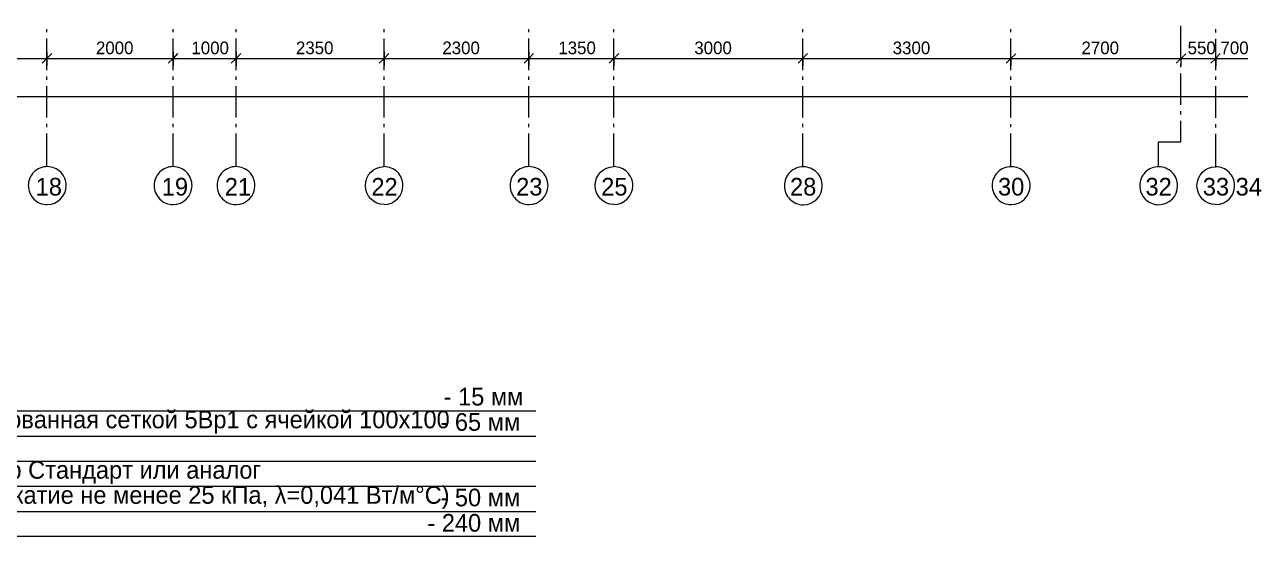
# Model space of a CAD drawing. Header units: millimetres. Extents: x -136833 to 49383, y -8033 to 344618.
# Drawn here: x -74508 to -55198, y 34702 to 42831 of the extents above; entities that cross this region are included whole.
import ezdxf

# ---------------------------------------------------------------- set-up
doc = ezdxf.new("R2010")
doc.units = ezdxf.units.MM
doc.layers.add('PDF _Геометрия', color=7, linetype='Continuous', true_color=0x1d1d1d)
doc.layers.add('PDF _Текст', color=7, linetype='Continuous')

msp = doc.modelspace()

# ---------------------------------------------------------------- linework, layer by layer
at = {"layer": 'PDF _Геометрия', "color": 7, "lineweight": 9}
for points in [[(-66388.6, 34701.6), (-81885.9, 34701.6), (-81885.9, 36699.6), (-81885.9, 48996.7)], [(-74147.8, 42706.3), (-74147.8, 42757.1)], [(-72145.6, 42706.3), (-72145.6, 42757.1)], [(-71146.6, 42706.3), (-71146.6, 42757.1)], [(-68797.2, 42706.3), (-68797.2, 42757.1)], [(-66498.7, 42706.3), (-66498.7, 42757.1)], [(-65148.3, 42706.3), (-65148.3, 42757.1)], [(-62146.7, 42706.1), (-62146.7, 42757)], [(-58847.7, 42705.5), (-58847.7, 42756.3)], [(-56145.3, 42306.9), (-56145.3, 42806.4)], [(-55592.5, 42703.7), (-55592.5, 42754.6)], [(-74147.8, 42105.2), (-74147.8, 42604.7)], [(-72145.6, 42105.2), (-72145.6, 42604.7)], [(-71146.6, 42105.2), (-71146.6, 42604.7)], [(-68797.2, 42105.2), (-68797.2, 42604.7)], [(-66498.7, 42105.2), (-66498.7, 42604.7)], [(-65148.3, 42105.2), (-65148.3, 42604.7)], [(-62146.7, 42105), (-62146.7, 42604.6)], [(-58847.7, 42104.4), (-58847.7, 42603.9)], [(-55592.5, 42102.6), (-55592.5, 42602.1)], [(-103563.4, 42291.5), (-95647.6, 42291.5), (-93344.8, 42291.5), (-91444.2, 42291.5), (-91245.2, 42291.5), (-87846.1, 42291.5), (-83147.3, 42291.5), (-80146.1, 42291.5), (-79815.9, 42291.5), (-77547, 42291.5), (-74147.8, 42291.5), (-72145.6, 42291.5), (-71146.6, 42291.5), (-68797.2, 42291.5), (-66498.7, 42291.5), (-65148.3, 42291.5), (-65148.3, 42173)], [(-74147.8, 42397.3), (-74147.8, 42291.5), (-74147.8, 42173)], [(-72145.6, 42397.3), (-72145.6, 42291.5), (-72145.6, 42173)], [(-71146.6, 42397.3), (-71146.6, 42291.5), (-71146.6, 42173)], [(-68797.2, 42397.3), (-68797.2, 42291.5), (-68797.2, 42173)], [(-66498.7, 42397.3), (-66498.7, 42291.5), (-66498.7, 42173)], [(-65148.3, 42291.5), (-65148.3, 42397.3)], [(-65147.8, 42291.3), (-62146.7, 42291.3), (-62146.7, 42172.8)], [(-62146.7, 42291.3), (-62146.7, 42397.1)], [(-62145.5, 42290.6), (-58847.7, 42290.6), (-58847.7, 42172.1)], [(-58847.7, 42290.6), (-58847.7, 42396.5)], [(-58846.2, 42289.9), (-56145.3, 42289.9), (-56145.3, 42171.4)], [(-56145.3, 42289.9), (-56145.3, 42395.8)], [(-55597.9, 42291.2), (-54899.3, 42291.2), (-54899.3, 42172.6)], [(-55592.5, 42288.9), (-55592.5, 42394.7)], [(-56145.3, 42150.2), (-56145.3, 42205.3)], [(-56142.9, 42288.9), (-55592.5, 42288.9), (-55592.5, 42170.3)], [(-74147.8, 41952.8), (-74147.8, 42003.6)], [(-72145.6, 41952.8), (-72145.6, 42003.6)], [(-71146.6, 41952.8), (-71146.6, 42003.6)], [(-68797.2, 41952.8), (-68797.2, 42003.6)], [(-66498.7, 41952.8), (-66498.7, 42003.6)], [(-65148.3, 41952.8), (-65148.3, 42003.6)], [(-62146.7, 41952.7), (-62146.7, 42003.5)], [(-58847.7, 41952), (-58847.7, 42002.8)], [(-56145.3, 41553.3), (-56145.3, 42052.9)], [(-55592.5, 41950.2), (-55592.5, 42001)], [(-74147.8, 41351.7), (-74147.8, 41851.3)], [(-72145.6, 41351.7), (-72145.6, 41851.3)], [(-71146.6, 41351.7), (-71146.6, 41851.3)], [(-68797.2, 41351.7), (-68797.2, 41851.3)], [(-66498.7, 41351.7), (-66498.7, 41851.3)], [(-65148.3, 41351.7), (-65148.3, 41851.3)], [(-62146.7, 41351.6), (-62146.7, 41851)], [(-58847.7, 41350.9), (-58847.7, 41850.4)], [(-55592.5, 41349.1), (-55592.5, 41848.6)], [(-103561.8, 41688.5), (175.3, 41688.5)], [(-56145.3, 41400.9), (-56145.3, 41451.7)], [(-74147.8, 41199.4), (-74147.8, 41250.2)], [(-72145.6, 41199.4), (-72145.6, 41250.2)], [(-71146.6, 41199.4), (-71146.6, 41250.2)], [(-68797.2, 41199.4), (-68797.2, 41250.2)], [(-66498.7, 41199.4), (-66498.7, 41250.2)], [(-65148.3, 41199.4), (-65148.3, 41250.2)], [(-62146.7, 41199.2), (-62146.7, 41249.9)], [(-58847.7, 41198.5), (-58847.7, 41249.3)], [(-56505, 40969.2), (-56145.3, 40969.2), (-56145.3, 41299.3)], [(-55592.5, 41196.6), (-55592.5, 41247.4)], [(-74147.8, 40568.6), (-74147.8, 41097.8)], [(-72145.6, 40568.6), (-72145.6, 41097.8)], [(-71146.6, 40568.6), (-71146.6, 41097.8)], [(-68797.2, 40568.6), (-68797.2, 41097.8)], [(-66498.7, 40568.6), (-66498.7, 41097.8)], [(-65148.3, 40568.6), (-65148.3, 41097.8)], [(-62146.7, 40568.4), (-62146.7, 41097.6)], [(-58847.7, 40567.7), (-58847.7, 41096.9)], [(-56505, 40969.1), (-56505, 40566.9)], [(-55592.5, 40565.9), (-55592.5, 41095.1)], [(-81885.9, 36699.6), (-66388.6, 36699.6)], [(-81885.9, 36297.5), (-66388.6, 36297.5)], [(-81885.9, 35899.6), (-66388.6, 35899.6)], [(-81885.9, 35501.6), (-66388.6, 35501.6)], [(-81885.9, 35099.5), (-66388.6, 35099.5)]]:
    msp.add_lwpolyline(points, dxfattribs=at)
at = {"layer": 'PDF _Геометрия', "color": 7, "lineweight": 18}
for points in [[(-74071.6, 42367.7), (-74147.8, 42291.5), (-74224, 42215.3)], [(-72073.6, 42367.7), (-72145.6, 42291.5), (-72221.8, 42215.3)], [(-71070.4, 42367.7), (-71146.6, 42291.5), (-71222.8, 42215.3)], [(-68721, 42367.7), (-68797.2, 42291.5), (-68873.4, 42215.3)], [(-66422.5, 42367.7), (-66498.7, 42291.5), (-66570.6, 42215.3)], [(-65072.1, 42367.7), (-65148.3, 42291.5), (-65224.5, 42215.3)], [(-62146.7, 42291.3), (-62223, 42215.1)], [(-62148.5, 42292.1), (-62076.5, 42368.3)], [(-58847.7, 42290.6), (-58919.7, 42214.5)], [(-58845, 42289.4), (-58768.7, 42365.6)], [(-56145.3, 42289.9), (-56221.4, 42213.7)], [(-56142.5, 42288.7), (-56066.3, 42364.9)], [(-55598.5, 42291.5), (-55522.3, 42367.7)], [(-55592.5, 42288.9), (-55668.7, 42212.7)]]:
    msp.add_lwpolyline(points, dxfattribs=at)
at = {"layer": 'PDF _Геометрия', "color": 7, "lineweight": 9}
for points in [[(-74143.6, 40572.9, 0.4225352), (-74444.2, 40272.3, 0.4172634), (-74143.6, 39971.8, 0.4119718), (-73843.1, 40272.3, 0.4172634)], [(-72145.6, 40572.9, 0.4225352), (-72446.1, 40272.3, 0.4172634), (-72145.6, 39971.8, 0.4119718), (-71845, 40272.3, 0.4172634)], [(-71146.6, 40572.9, 0.4225352), (-71447.1, 40272.3, 0.4172634), (-71146.6, 39971.8, 0.4119718), (-70846, 40272.3, 0.4172634)], [(-66494.4, 40572.9, 0.4225352), (-66795, 40272.3, 0.4172634), (-66494.4, 39971.8, 0.4119718), (-66193.9, 40272.3, 0.4172634)], [(-62140, 40569.4, 0.4224793), (-62440.8, 40268.8, 0.417245), (-62140, 39968.3, 0.412072), (-61839.6, 40268.8, 0.4173278)], [(-58841.1, 40570.9, 0.4227785), (-59141.6, 40270.3, 0.4175084), (-58841.1, 39969.8, 0.4117845), (-58540.6, 40270.3, 0.4170764)], [(-56498.4, 40570.1, 0.4229883), (-56798.9, 40269.5, 0.4176347), (-56498.4, 39969, 0.4117248), (-56197.9, 40269.5, 0.417101)]]:
    msp.add_lwpolyline(points, format="xyb", close=True, dxfattribs=at)
for points in [[(-68797.2, 39971.8, 0.4119718), (-68496.7, 40272.3, 0.4172634), (-68797.2, 40572.9)], [(-65148.3, 39971.8, 0.4119718), (-64847.8, 40272.3, 0.4172634), (-65148.3, 40572.9)], [(-55594.8, 39970, 0.4122687), (-55294.2, 40270.6, 0.4175843), (-55594.8, 40571.1)]]:
    msp.add_lwpolyline(points, format="xyb", dxfattribs=at)
for points in [[(-69093.6, 40272.3), (-69093.6, 40441.6), (-68962.3, 40572.9), (-68797.2, 40572.9)], [(-65444.6, 40272.3), (-65444.6, 40441.6), (-65313.4, 40572.9), (-65148.3, 40572.9)], [(-55891.2, 40270.6), (-55891.2, 40439.9), (-55759.7, 40571.1), (-55594.8, 40571.1)], [(-68797.2, 39971.8), (-68962.3, 39971.8), (-69093.6, 40107.2), (-69093.6, 40272.3)], [(-65148.3, 39971.8), (-65313.4, 39971.8), (-65444.6, 40107.2), (-65444.6, 40272.3)], [(-55594.8, 39970), (-55759.7, 39970), (-55891.2, 40105.5), (-55891.2, 40270.6)]]:
    msp.add_open_spline(points, degree=3, dxfattribs=at)

# ---------------------------------------------------------------- texts
at = {"layer": 'PDF _Текст', "attachment_point": 4, "style": ''}
for s, insert, char_height in [('2000', (-73370.9, 42456.5), 200.42), ('1000', (-71855.4, 42456.5), 200.42), ('2350', (-70196, 42456.5), 200.42), ('2300', (-67871.9, 42456.5), 200.42), ('1350', (-66030.5, 42456.5), 200.42), ('3000', (-63871.4, 42456.5), 200.42), ('3300', (-60721.9, 42456.5), 200.42), ('2700', (-57724.8, 42456.5), 200.42), ('550 700', (-56040, 42456.5), 200.42), ('18', (-74327.5, 40253), 280.26), ('19', (-72325.2, 40253), 280.26), ('21', (-71326.1, 40253), 280.26), ('22', (-68997.8, 40253), 280.26), ('23', (-66699.2, 40253), 280.26), ('25', (-65348.8, 40253), 280.26), ('28', (-62351.7, 40253), 280.26), ('30', (-59049.7, 40253), 280.26), ('32', (-56708.7, 40253), 280.26), ('33 34', (-55798.6, 40253), 280.26), ('- 15 мм', (-67850.6, 36921.5), 280.26), ('Цементно-песчаная стяжка М200 армированная сеткой 5Вр1 с ячейкой 100x100', (-81782.2, 36519.3), 280.262), ('- 65 мм', (-67901.4, 36519.3), 280.26), ('Минераловатный утеплитель Технофлор Стандарт или аналог', (-81782.2, 35719.2), 280.262), ('(ρ=100-120 кг/м³, предел прочности на сжатие не менее 25 кПа, λ=0,041 Вт/м°С)', (-81782.2, 35321.3), 280.262), ('- 50 мм', (-67901.4, 35321.3), 280.26), ('- 240 мм', (-68108.9, 34919.1), 280.26)]:
    msp.add_mtext(s, dxfattribs=dict(at, insert=insert, char_height=char_height))

doc.saveas('drawing.dxf')
